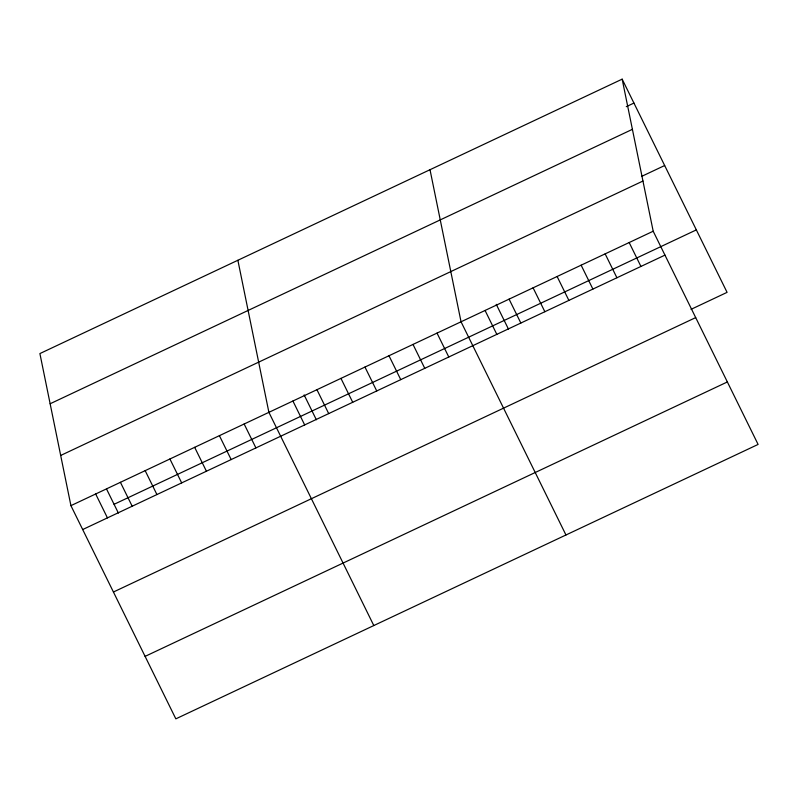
<?xml version="1.0" encoding="UTF-8"?>
<svg xmlns="http://www.w3.org/2000/svg" width="798" height="798" viewBox="0 0 798 798"><rect width="100%" height="100%" fill="white"/><g stroke="black" fill="none" stroke-linecap="round" stroke-linejoin="round"><path stroke-width="1.2" d="M622.161 79.152L39.9 353.574L70.922 505.643L175.839 718.848L758.1 444.426L653.193 231.221L622.161 79.152L727.078 292.357L691.048 309.345M626.28 106.663L633.931 103.062M50.134 403.758L632.405 129.336M641.742 176.338L664.664 165.525M60.688 455.459L642.949 181.036M70.922 505.643L653.193 231.221M114.074 504.306L696.335 229.894M82.693 529.543L664.953 255.121M113.426 592.016L695.696 317.594M145.096 656.375L727.357 381.953M629.173 242.542L640.934 266.442M605.153 253.864L616.914 277.764M581.134 265.175L592.894 289.085M557.114 276.497L568.884 300.407M533.094 287.819L544.864 311.729M509.084 299.14L520.845 323.04M496.266 304.357L508.506 329.215M485.064 310.462L496.825 334.362M565.952 534.979L461.045 321.784L430.012 169.715M437.025 333.095L448.785 357.005M413.005 344.417L424.765 368.327M388.985 355.738L400.756 379.639M364.965 367.06L376.736 390.96M340.955 378.382L352.716 402.282M316.936 389.693L328.696 413.603M304.128 394.92L316.357 419.778M292.916 401.015L304.676 424.925M373.803 625.542L268.896 412.337L237.874 260.278M244.148 423.997L255.909 447.907M219.4 435.658L231.171 459.568M194.662 447.329L206.423 471.229M169.914 458.99L181.675 482.89M145.166 470.65L156.927 494.561M120.418 482.311L132.179 506.221M106.683 489.294L118.383 513.074M95.67 493.982L107.441 517.882"/></g></svg>
